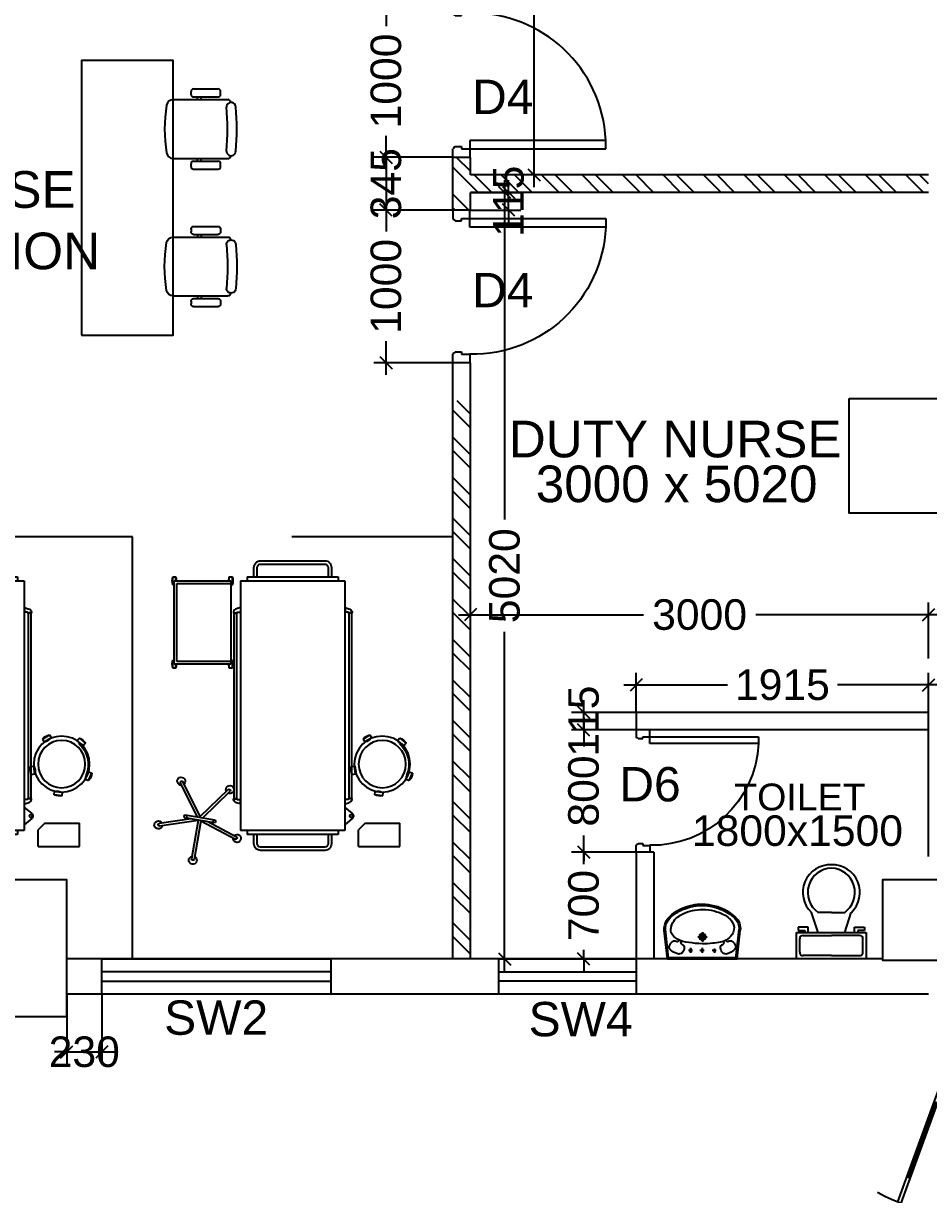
# Model space of a CAD drawing. Extents: x 7897917 to 8423973, y -6487334 to -6173396.
# Drawn here: x 8022515 to 8028444, y -6431422 to -6423752 of the extents above; entities that cross this region are included whole.
import ezdxf
from ezdxf.enums import TextEntityAlignment as Align

# ---------------------------------------------------------------- set-up
doc = ezdxf.new("R2010")
doc.units = 0
doc.header["$LTSCALE"] = 600
doc.header["$MEASUREMENT"] = 0
doc.header["$PDMODE"] = 35
doc.layers.get('0').update_dxf_attribs({"linetype": 'CONTINUOUS'})
doc.layers.get('Defpoints').update_dxf_attribs({"linetype": 'CONTINUOUS'})
for name, color, linetype in [('Beds', 33, 'CONTINUOUS'), ('Counter', 7, 'CONTINUOUS'), ('DOOR', 32, 'CONTINUOUS'), ('FURN', 32, 'CONTINUOUS'), ('furniture', 33, 'CONTINUOUS'), ('joinery', 7, 'CONTINUOUS'), ('LA-column', 3, 'CONTINUOUS'), ('LOADING', 140, 'CONTINUOUS'), ('PARTI', 21, 'CONTINUOUS'), ('Parti Hat', 35, 'CONTINUOUS'), ('Room Dim', 1, 'CONTINUOUS'), ('TEXT', 6, 'CONTINUOUS'), ('Toi-Euip', 8, 'CONTINUOUS'), ('toi-fix', 46, 'CONTINUOUS'), ('Walls', 7, 'CONTINUOUS'), ('WIN', 151, 'CONTINUOUS'), ('Window', 4, 'CONTINUOUS'), ('Working Dim', 5, 'CONTINUOUS')]:
    doc.layers.add(name, color=color, linetype=linetype)
doc.styles.add('ari', font='arial.ttf')
doc.styles.add('ARIAL', font='arial.ttf')
doc.linetypes.add('ZIGZAG', pattern='A,0.0001,-0.2,[131,ltypeshp.shx,S=0.2,R=0,X=-0.2,Y=0],-0.4,[131,ltypeshp.shx,S=0.2,R=180,X=0.2,Y=0],-0.2', length=0.8001)
doc.dimstyles.new('int. dim', dxfattribs={"dimtxt": 450, "dimasz": 80, "dimexe": 80, "dimexo": 0, "dimgap": 70, "dimtad": 0, "dimdec": 0, "dimzin": 12, "dimdsep": 46, "dimtxsty": 'ari', "dimblk": 'OBLIQUE', "dimcen": 2, "dimdle": 80, "dimclrd": 256, "dimclre": 256, "dimclrt": 6, "dimadec": 0, "dimazin": 0, "dimtfac": 1, "dimtdec": 0, "dimtix": 1, "dimtmove": 2, "dimatfit": 3, "dimfxl": 1, "dimtolj": 1, "dimtzin": 0, "dimlwd": -1, "dimlwe": -1, "dimarcsym": 0})

# ---------------------------------------------------------------- blocks, each defined once
blk = doc.blocks.new('1000')
at = {"layer": 'DOOR'}
for p, q in [((0, -100), (0, 0)), ((0, 0), (49.7, 0)), ((49.7, 0), (49.7, -2.2)), ((63.2, -49.5), (49.7, -49.5)), ((49.7, -49.5), (49.7, -100)), ((63.2, -13.5), (61, -13.5)), ((63.2, -13.5), (63.2, -49.5)), ((836.8, -13.5), (836.8, -49.5)), ((836.8, -13.5), (839, -13.5)), ((836.8, -49.5), (850.3, -49.5)), ((850.3, 0), (850.3, -2.2)), ((900, 0), (850.3, 0)), ((850.3, -49.5), (850.3, -100)), ((900, -100), (900, 0)), ((49.7, -100), (0, -100)), ((49.7, -100), (49.7, -900.6)), ((100.2, -100), (49.7, -100)), ((100.2, -900.6), (100.2, -100)), ((850.3, -100), (900, -100)), ((49.7, -900.6), (100.2, -900.6))]:
    blk.add_line(p, q, dxfattribs=at)
for centre, major_axis, start_param, end_param in [((49.7, -13.5), (-7.95, 7.95), 3.926991, 5.497787), ((850.3, -13.5), (7.95, 7.95), 0.785398, 2.356194)]:
    blk.add_ellipse(centre, major_axis=major_axis, ratio=1, start_param=start_param, end_param=end_param, dxfattribs=at)
at = {"layer": 'DOOR', "color": 145}
blk.add_ellipse((64.3, -115.3), major_axis=(-519.7, 589.8), ratio=1, start_param=2.464943, end_param=4.009476, dxfattribs=at)
blk = doc.blocks.new('A$C70ED7303')
at = {"layer": 'toi-fix', "color": 8}
for p, q in [((0, 0), (229, 0)), ((229, 0), (229, -174.4)), ((-229, 0), (0, 0)), ((-229, -174.4), (-229, 0)), ((-207.2, -43.6), (-207.2, -130.8)), ((0, -21.8), (-185.4, -21.8)), ((0, -21.8), (185.4, -21.8)), ((207.2, -43.6), (207.2, -130.8)), ((-185.4, -152.6), (0, -152.6)), ((185.4, -152.6), (0, -152.6)), ((229, -174.4), (-229, -174.4)), ((-218.1, -207.2), (-218.1, -185.4)), ((-218.1, -185.4), (-174.4, -185.4)), ((-152.6, -207.2), (-218.1, -207.2)), ((-174.4, -185.4), (-174.4, -174.4)), ((-152.6, -174.4), (-152.6, -207.2)), ((-87.2, -174.4), (-130.8, -305.3)), ((87.2, -174.4), (130.8, -305.3)), ((152.6, -174.4), (152.6, -207.2)), ((152.6, -207.2), (218.1, -207.2)), ((174.4, -185.4), (174.4, -174.4)), ((218.1, -185.4), (174.4, -185.4)), ((218.1, -207.2), (218.1, -185.4)), ((0, -305.3), (-87.2, -305.3)), ((0, -305.3), (87.2, -305.3))]:
    blk.add_line(p, q, dxfattribs=at)
for centre, major_axis, start_param, end_param in [((-188.1, -40.9), (13.6, -13.6), 2.214297, 4.068888), ((188.1, -40.9), (13.6, -13.6), 0.643501, 2.498091), ((-188.1, -133.6), (-13.6, -13.6), 5.35589, 7.21048), ((188.1, -133.6), (-13.6, -13.6), 0.643501, 2.498091), ((-6.6, -436.2), (-127.6, -127.6), 4.686239, 7.105146), ((4.7, -435.5), (-112.7, -112.7), 4.541602, 7.039318), ((6.6, -436.2), (55.8, -171.6), -0.351019, 2.067888), ((-4.7, -435.5), (-112.7, -112.7), 0.814663, 3.31238)]:
    blk.add_ellipse(centre, major_axis=major_axis, ratio=1, start_param=start_param, end_param=end_param, dxfattribs=at)
blk = doc.blocks.new('_Oblique')
at = {"color": 0, "linetype": 'ByBlock', "lineweight": -2}
blk.add_line((-0.5, -0.5), (0.5, 0.5), dxfattribs=at)
blk = doc.blocks.new('*D2229')
at = {"layer": 'Defpoints', "color": 0, "transparency": 16777216}
for p in [(8025443.9, -6427624.5), (8025443.9, -6427872, 23.1), (8028444.3, -6427910, 17.2)]:
    blk.add_point(p, dxfattribs=at)
at = {"layer": 'Working Dim', "transparency": 16777216}
for p, q in [((8025443.9, -6427872), (8025443.9, -6427544.5)), ((8028444.3, -6427910), (8028444.3, -6427544.5)), ((8025363.9, -6427624.5), (8026575.9, -6427624.5)), ((8028524.3, -6427624.5), (8027312.3, -6427624.5))]:
    blk.add_line(p, q, dxfattribs=at)
at = {"layer": 'Working Dim', "transparency": 16777216, "xscale": 80, "yscale": 80, "zscale": 80, "rotation": 180}
blk.add_blockref('_Oblique', (8025443.9, -6427624.5), dxfattribs=at)
at = {"layer": 'Working Dim', "transparency": 16777216, "xscale": 80, "yscale": 80, "zscale": 80}
blk.add_blockref('_Oblique', (8028444.3, -6427624.5), dxfattribs=at)
at = {"layer": 'Working Dim', "color": 6, "transparency": 16777216, "insert": (8026944.1, -6427624.5), "char_height": 200, "attachment_point": 5, "style": 'ari'}
blk.add_mtext('\\A1;3000', dxfattribs=at)
blk = doc.blocks.new('*D2231')
at = {"layer": 'Defpoints', "color": 0, "transparency": 16777216}
for p in [(8026528.9, -6428084.1), (8026528.9, -6428263.8), (8028444.3, -6429208.7, 21.5)]:
    blk.add_point(p, dxfattribs=at)
at = {"layer": 'Working Dim', "transparency": 16777216}
for p, q in [((8026528.9, -6428263.8), (8026528.9, -6428004.1)), ((8028444.3, -6429208.7), (8028444.3, -6428004.1)), ((8026448.9, -6428084.1), (8027126.6, -6428084.1)), ((8028524.3, -6428084.1), (8027846.6, -6428084.1))]:
    blk.add_line(p, q, dxfattribs=at)
at = {"layer": 'Working Dim', "transparency": 16777216, "xscale": 80, "yscale": 80, "zscale": 80, "rotation": 180}
blk.add_blockref('_Oblique', (8026528.9, -6428084.1), dxfattribs=at)
at = {"layer": 'Working Dim', "transparency": 16777216, "xscale": 80, "yscale": 80, "zscale": 80}
blk.add_blockref('_Oblique', (8028444.3, -6428084.1), dxfattribs=at)
at = {"layer": 'Working Dim', "color": 6, "transparency": 16777216, "insert": (8027486.6, -6428084.1), "char_height": 200, "attachment_point": 5, "style": 'ari'}
blk.add_mtext('\\A1;1915', dxfattribs=at)
blk = doc.blocks.new('*D2232')
at = {"layer": 'Defpoints', "color": 0, "transparency": 16777216}
for p in [(8025666.8, -6424858.7), (8025972.8, -6424858.7, 23.1), (8025994.4, -6429878.8)]:
    blk.add_point(p, dxfattribs=at)
at = {"layer": 'Working Dim', "transparency": 16777216}
for p, q in [((8025666.8, -6424778.7), (8025666.8, -6427000.5)), ((8025972.8, -6424858.7), (8025586.8, -6424858.7)), ((8025666.8, -6429958.8), (8025666.8, -6427737.1)), ((8025994.4, -6429878.8), (8025586.8, -6429878.8))]:
    blk.add_line(p, q, dxfattribs=at)
at = {"layer": 'Working Dim', "transparency": 16777216, "xscale": 80, "yscale": 80, "zscale": 80}
for p, rotation in [((8025666.8, -6424858.7), 90), ((8025666.8, -6429878.8), 270)]:
    blk.add_blockref('_Oblique', p, dxfattribs=dict(at, rotation=rotation))
at = {"layer": 'Working Dim', "color": 6, "transparency": 16777216, "insert": (8025666.8, -6427368.8), "char_height": 200, "attachment_point": 5, "rotation": 90, "style": 'ari'}
blk.add_mtext('\\A1;5020', dxfattribs=at)
blk = doc.blocks.new('*D2233')
at = {"layer": 'Defpoints', "color": 0, "transparency": 16777216}
for p in [(8025859.9, -6419643.8), (8026038.4, -6419643.8, 17.2), (8026038.4, -6424743.7, 23.1)]:
    blk.add_point(p, dxfattribs=at)
at = {"layer": 'Working Dim', "transparency": 16777216}
for p, q in [((8025859.9, -6419563.8), (8025859.9, -6421825.5)), ((8026038.4, -6419643.8), (8025779.9, -6419643.8)), ((8025859.9, -6424823.7), (8025859.9, -6422562.1)), ((8026038.4, -6424743.7), (8025779.9, -6424743.7))]:
    blk.add_line(p, q, dxfattribs=at)
at = {"layer": 'Working Dim', "transparency": 16777216, "xscale": 80, "yscale": 80, "zscale": 80}
for p, rotation in [((8025859.9, -6419643.8), 90), ((8025859.9, -6424743.7), 270)]:
    blk.add_blockref('_Oblique', p, dxfattribs=dict(at, rotation=rotation))
at = {"layer": 'Working Dim', "color": 6, "transparency": 16777216, "insert": (8025859.9, -6422193.8), "char_height": 200, "attachment_point": 5, "rotation": 90, "style": 'ari'}
blk.add_mtext('\\A1;5100', dxfattribs=at)
blk = doc.blocks.new('Z$W@#5624')
at = {"layer": 'DOOR'}
for p, q in [((19.2, 469.7), (840.4, 768.6)), ((27.7, 446.2), (848.9, 745.1)), ((187.7, 517.8), (680.4, 697.1)), ((676.2, 708.8), (684.7, 685.4)), ((0, 399.5), (0, 499.4)), ((0, 499.4), (25, 499.4)), ((19.2, 469.7), (27.7, 446.2)), ((25, 399.5), (25, 499.4)), ((183.4, 529.5), (192, 506)), ((1797.8, 499.4), (1772.8, 499.4)), ((1772.8, 399.5), (1772.8, 499.4)), ((1797.8, 399.5), (1797.8, 499.4)), ((0, 399.5), (25, 399.5)), ((1770, 452.6), (948.8, 153.7)), ((1778.6, 429.2), (957.4, 130.3)), ((1614.3, 369.4), (1605.8, 392.9)), ((1778.6, 429.2), (1770, 452.6)), ((1797.8, 399.5), (1772.8, 399.5)), ((1610.1, 381.1), (1117.3, 201.8)), ((1113.1, 213.5), (1121.6, 190.1))]:
    blk.add_line(p, q, dxfattribs=at)
at = {"layer": 'DOOR', "color": 145}
for centre, start_param, end_param in [((0, 449.4), 2.617994, 3.665191), ((1797.8, 449.4), -0.523599, 0.523599)]:
    blk.add_ellipse(centre, major_axis=(-898.9, 0), ratio=1, start_param=start_param, end_param=end_param, dxfattribs=at)
blk = doc.blocks.new('*D2268')
at = {"layer": 'Defpoints', "color": 0, "transparency": 16777216}
for p in [(8025328.9, -6423628.7), (8024890.4, -6424628.7), (8025328.9, -6424628.7)]:
    blk.add_point(p, dxfattribs=at)
at = {"layer": 'Working Dim', "transparency": 16777216}
for p, q in [((8024890.4, -6423548.7), (8024890.4, -6423769.8)), ((8025328.9, -6423628.7), (8024810.4, -6423628.7)), ((8024890.4, -6424708.7), (8024890.4, -6424487.6)), ((8025328.9, -6424628.7), (8024810.4, -6424628.7))]:
    blk.add_line(p, q, dxfattribs=at)
at = {"layer": 'Working Dim', "transparency": 16777216, "xscale": 80, "yscale": 80, "zscale": 80}
for p, rotation in [((8024890.4, -6423628.7), 90), ((8024890.4, -6424628.7), 270)]:
    blk.add_blockref('_Oblique', p, dxfattribs=dict(at, rotation=rotation))
at = {"layer": 'Working Dim', "color": 6, "transparency": 16777216, "insert": (8024890.4, -6424128.7), "char_height": 200, "attachment_point": 5, "rotation": 90, "style": 'ari'}
blk.add_mtext('\\A1;1000', dxfattribs=at)
blk = doc.blocks.new('*D2269')
at = {"layer": 'Defpoints', "color": 0, "transparency": 16777216}
for p in [(8025328.9, -6424628.7), (8024890.4, -6424973.7), (8025328.9, -6424973.7)]:
    blk.add_point(p, dxfattribs=at)
at = {"layer": 'Working Dim', "transparency": 16777216}
for p, q in [((8024890.4, -6424628.7), (8024890.4, -6424548.7)), ((8025328.9, -6424628.7), (8024810.4, -6424628.7)), ((8024890.4, -6424628.7), (8024890.4, -6424973.7)), ((8025328.9, -6424973.7), (8024810.4, -6424973.7)), ((8024890.4, -6424973.7), (8024890.4, -6425053.7))]:
    blk.add_line(p, q, dxfattribs=at)
at = {"layer": 'Working Dim', "transparency": 16777216, "xscale": 80, "yscale": 80, "zscale": 80}
for p, rotation in [((8024890.4, -6424628.7), 270), ((8024890.4, -6424973.7), 90)]:
    blk.add_blockref('_Oblique', p, dxfattribs=dict(at, rotation=rotation))
at = {"layer": 'Working Dim', "color": 6, "transparency": 16777216, "insert": (8024890.4, -6424801.2), "char_height": 200, "attachment_point": 5, "rotation": 90, "style": 'ari'}
blk.add_mtext('\\A1;345', dxfattribs=at)
blk = doc.blocks.new('*D2270')
at = {"layer": 'Defpoints', "color": 0, "transparency": 16777216}
for p in [(8025328.9, -6424973.7), (8024890.4, -6425973.7), (8025328.9, -6425973.7)]:
    blk.add_point(p, dxfattribs=at)
at = {"layer": 'Working Dim', "transparency": 16777216}
for p, q in [((8024890.4, -6424893.7), (8024890.4, -6425114.8)), ((8025328.9, -6424973.7), (8024810.4, -6424973.7)), ((8024890.4, -6426053.7), (8024890.4, -6425832.6)), ((8025328.9, -6425973.7), (8024810.4, -6425973.7))]:
    blk.add_line(p, q, dxfattribs=at)
at = {"layer": 'Working Dim', "transparency": 16777216, "xscale": 80, "yscale": 80, "zscale": 80}
for p, rotation in [((8024890.4, -6424973.7), 90), ((8024890.4, -6425973.7), 270)]:
    blk.add_blockref('_Oblique', p, dxfattribs=dict(at, rotation=rotation))
at = {"layer": 'Working Dim', "color": 6, "transparency": 16777216, "insert": (8024890.4, -6425473.7), "char_height": 200, "attachment_point": 5, "rotation": 90, "style": 'ari'}
blk.add_mtext('\\A1;1000', dxfattribs=at)
blk = doc.blocks.new('HF12177-P')
for p, q in [((-0.0196, -0.007), (-0.1885, 0.2255)), ((0, 0), (-0.1724, 0.2372)), ((0, 0), (0.1724, 0.2372)), ((0.0196, -0.007), (0.1885, 0.2255)), ((-0.0631, -0.027), (-0.2951, -0.1024)), ((-0.01, -0.0308), (-0.2889, -0.1214)), ((-0.12, -0.015), (-0.12, -0.019)), ((-0.112, -0.007), (0.112, -0.007)), ((-0.112, -0.027), (0.112, -0.027)), ((-0.1, -0.007), (-0.1, -0.027)), ((-0.01, -0.0308), (-0.01, -0.324)), ((0.01, -0.0308), (0.01, -0.324)), ((0.01, -0.0308), (0.2889, -0.1214)), ((0.0631, -0.027), (0.2951, -0.1024)), ((0.1, -0.007), (0.1, -0.027)), ((0.12, -0.015), (0.12, -0.019))]:
    blk.add_line(p, q)
for centre, radius, start, end in [((-0.1852, 0.2378), 0.03, 325.47122, 286.52878), ((0.1852, 0.2378), 0.03, 253.47122, 214.52878), ((-0.1821, 0.2302), 0.008, 126.37327, 216), ((0, -0.017), 0.315, 125.62673, 126.37327), ((-0.1788, 0.2325), 0.008, 36, 125.62673), ((0.1788, 0.2325), 0.008, 54.37327, 144), ((0, -0.017), 0.315, 53.62673, 54.37327), ((0.1821, 0.2302), 0.008, 324, 53.62673), ((-0.2996, -0.1144), 0.03, 37.47122, 358.52878), ((-0.112, -0.015), 0.008, 90, 180), ((-0.112, -0.019), 0.008, 180, 270), ((0.112, -0.015), 0.008, 0, 90), ((0.112, -0.019), 0.008, 270, 0), ((0.2996, -0.1144), 0.03, 181.47122, 142.52878), ((-0.2926, -0.11), 0.008, 108, 197.62673), ((0, -0.017), 0.315, 197.62673, 198.37327), ((-0.2914, -0.1138), 0.008, 198.37327, 288), ((0.2914, -0.1138), 0.008, 252, 341.62673), ((0.2926, -0.11), 0.008, 342.37327, 72), ((0, -0.017), 0.315, 341.62673, 342.37327), ((0, -0.332), 0.03, 109.47122, 70.52878), ((-0.002, -0.324), 0.008, 180, 269.62673), ((0, -0.017), 0.315, 269.62673, 270.37327), ((0.002, -0.324), 0.008, 270.37327, 0)]:
    blk.add_arc(centre, radius, start, end)
blk = doc.blocks.new('HF10037A-P')
for p, q in [((-0.0301, 0.4129), (-0.0301, 0.3879)), ((0.0299, 0.4129), (-0.0301, 0.4129)), ((0.0299, 0.3879), (-0.0301, 0.3879)), ((0.0299, 0.4129), (0.0299, 0.3879)), ((-0.2161, 0.2789), (-0.2303, 0.2206)), ((-0.2161, 0.2789), (-0.1918, 0.273)), ((-0.1918, 0.273), (-0.206, 0.2147)), ((0.1911, 0.2695), (0.2149, 0.2771)), ((0.1911, 0.2695), (0.2094, 0.2124)), ((0.2149, 0.2771), (0.2332, 0.22)), ((-0.2303, 0.2206), (-0.206, 0.2147)), ((0.1909, 0.2372), (0.2004, 0.2402)), ((0.2094, 0.2124), (0.2332, 0.22)), ((-0.1637, 0.0065), (-0.1487, 0.0264)), ((-0.1637, 0.0065), (-0.1157, -0.0296)), ((-0.1487, 0.0264), (-0.1007, -0.0096)), ((0.0965, -0.0108), (0.1459, 0.0231)), ((0.1106, -0.0314), (0.1601, 0.0025)), ((0.1107, 0.0109), (0.1162, 0.0026)), ((0.1601, 0.0025), (0.1459, 0.0231)), ((-0.1157, -0.0296), (-0.1007, -0.0096)), ((0.1106, -0.0314), (0.0965, -0.0108))]:
    blk.add_line(p, q)
for radius in [0.21, 0.1775]:
    blk.add_circle((0, 0.1775), radius)
for centre, radius, start, end in [((-0.0001, 0.3254), 0.0925, 71.07536, 108.92464), ((-0.0001, 0.4754), 0.0925, 251.07536, 288.92464), ((-0.1382, 0.229), 0.0925, 147.34193, 185.19122), ((-0.2839, 0.2646), 0.0925, 327.34193, 5.19122), ((0.2836, 0.2676), 0.0925, 178.84116, 216.69044), ((0.1407, 0.2219), 0.0925, 358.84116, 36.69044), ((0, 0.1775), 0.2, 303.60368, 17.3657), ((-0.0871, 0.0584), 0.0925, 214.18748, 252.03677), ((-0.1772, -0.0615), 0.0925, 34.18748, 72.03677), ((0.1707, -0.066), 0.0925, 105.51211, 143.3614), ((0.0859, 0.0577), 0.0925, 285.51211, 323.3614)]:
    blk.add_arc(centre, radius, start, end)
blk = doc.blocks.new('ME17678-P')
at = {"layer": 'furniture', "color": 21}
for p, q in [((-0.05, 0.175), (0.26, 0.175)), ((-0.05, 0.175), (-0.05, 0.05)), ((0.26, 0.175), (0.26, 0)), ((0, 0), (-0.05, 0.05)), ((0, 0), (0.26, 0))]:
    blk.add_line(p, q, dxfattribs=at)
blk = doc.blocks.new('A$C6969112B')
at = {"layer": 'furniture', "color": 8}
for p, q in [((477.6, 1766.3), (1159.9, 1766.3)), ((477.6, 130.9), (477.6, 1766.3)), ((521.2, 1792.5), (1116.3, 1792.5)), ((521.2, 1766.3), (521.2, 1792.5)), ((1116.3, 1766.3), (1116.3, 1792.5)), ((1159.9, 130.9), (1159.9, 1766.3)), ((428.3, 1689), (477.6, 1728.6)), ((428.3, 1654.1), (477.6, 1614.5)), ((432.3, 1559.1), (432.3, 1556.9)), ((433.9, 342.6), (433.9, 1556.9)), ((451.4, 342.6), (451.4, 1556.9)), ((453, 1559.1), (453, 1556.9)), ((476, 1595), (476, 1560.9)), ((1161.6, 1595), (1161.6, 1560.9)), ((1184.5, 1559.1), (1184.5, 1556.9)), ((1186.1, 342.6), (1186.1, 1556.9)), ((1203.6, 342.6), (1203.6, 1556.9)), ((1205.2, 1559.1), (1205.2, 1556.9)), ((1234.1, 702.5), (1212.3, 702.5)), ((1212.3, 702.5), (1212.3, 650.2)), ((1234.1, 702.5), (1234.1, 676.4)), ((1605, 702.5), (1583.2, 702.5)), ((1583.2, 702.5), (1583.2, 676.4)), ((1605, 702.5), (1605, 650.2)), ((1223.2, 650.2), (1212.3, 650.2)), ((1223.2, 130.9), (1223.2, 676.4)), ((1223.2, 676.4), (1594.1, 676.4)), ((1223.2, 658.9), (1576.7, 658.9)), ((1576.7, 658.9), (1576.7, 148.4)), ((1594.1, 676.4), (1594.1, 130.9)), ((1605, 650.2), (1594.1, 650.2)), ((432.3, 340.4), (432.3, 342.6)), ((453, 340.4), (453, 342.6)), ((476, 304.5), (476, 338.6)), ((1161.6, 304.5), (1161.6, 338.6)), ((1184.5, 340.4), (1184.5, 342.6)), ((1205.2, 340.4), (1205.2, 342.6)), ((1223.2, 157.1), (1212.3, 157.1)), ((1212.3, 157.1), (1212.3, 104.7)), ((1605, 157.1), (1594.1, 157.1)), ((1605, 157.1), (1605, 104.7)), ((1159.9, 130.9), (477.6, 130.9)), ((521.2, 104.7), (521.2, 130.9)), ((1116.3, 104.7), (521.2, 104.7)), ((1116.3, 104.7), (1116.3, 130.9)), ((1234.1, 104.7), (1212.3, 104.7)), ((1576.7, 148.4), (1223.2, 148.4)), ((1594.1, 130.9), (1223.2, 130.9)), ((1234.1, 130.9), (1234.1, 104.7)), ((1583.2, 130.9), (1583.2, 104.7)), ((1605, 104.7), (1583.2, 104.7))]:
    blk.add_line(p, q, dxfattribs=at)
for points in [[(564.9, 1792.5), (564.9, 1853.6, -0.414214), (608.5, 1897.3), (1029, 1897.3, -0.414214), (1072.7, 1853.6), (1072.7, 1792.5)], [(586.7, 1792.5), (586.7, 1853.6, -0.414214), (608.5, 1875.4), (1029, 1875.4, -0.414214), (1050.8, 1853.6), (1050.8, 1792.5)], [(476, 1592.7), (451.4, 1585, 0.318781), (430, 1563.1), (430, 1559.1), (455.4, 1559.1), (455.4, 1563.1), (476, 1563.1)], [(1161.6, 1592.7), (1186.1, 1585, -0.318781), (1207.6, 1563.1), (1207.6, 1559.1), (1182.1, 1559.1), (1182.1, 1563.1), (1161.6, 1563.1)], [(476, 306.8), (451.4, 314.4, -0.318781), (430, 336.4), (430, 340.4), (455.4, 340.4), (455.4, 336.4), (476, 336.4)], [(1161.6, 306.8), (1186.1, 314.4, 0.318781), (1207.6, 336.4), (1207.6, 340.4), (1182.1, 340.4), (1182.1, 336.4), (1161.6, 336.4)], [(1072.7, 104.7), (1072.7, 43.6, -0.414214), (1029, 0), (608.5, 0, -0.414214), (564.9, 43.6), (564.9, 104.7)], [(1050.8, 104.7), (1050.8, 43.6, -0.414214), (1029, 21.8), (608.5, 21.8, -0.414214), (586.7, 43.6), (586.7, 104.7)]]:
    blk.add_lwpolyline(points, format="xyb", dxfattribs=at)
for points in [[(432.3, 1556.9), (453, 1556.9)], [(476, 1595), (477.6, 1595)], [(476, 1560.9), (477.6, 1560.9)], [(1161.6, 1595), (1159.9, 1595)], [(1161.6, 1560.9), (1159.9, 1560.9)], [(1205.2, 1556.9), (1184.5, 1556.9)], [(432.3, 342.6), (453, 342.6)], [(476, 338.6), (477.6, 338.6)], [(1161.6, 338.6), (1159.9, 338.6)], [(1205.2, 342.6), (1184.5, 342.6)], [(476, 304.5), (477.6, 304.5)], [(1161.6, 304.5), (1159.9, 304.5)]]:
    blk.add_lwpolyline(points, dxfattribs=at)
blk.add_circle((435.1, 1671.6), 9.27, dxfattribs=at)
for centre, radius, start, end in [((440.7, 1671.6), 21.4, 125.42703, 234.57297), ((1288.7, 676.4), 80.7, 161.07536, 198.92464), ((1157.8, 676.4), 80.7, 0, 18.92464), ((1659.6, 676.4), 80.7, 161.07536, 180), ((1528.7, 676.4), 80.7, 341.07536, 18.92464), ((1288.7, 130.9), 80.7, 161.07536, 198.92464), ((1528.7, 130.9), 80.7, 341.07536, 18.92464), ((1157.8, 130.9), 80.7, 341.07536, 0), ((1659.6, 130.9), 80.7, 180, 198.92464)]:
    blk.add_arc(centre, radius, start, end, dxfattribs=at)
at = {"layer": 'LOADING', "color": 8, "yscale": 872.7299101983663, "zscale": 872.7299101979671}
for name, p, xscale, rotation in [('HF12177-P', (1424.7, 1676), -872.7299101979006, 170.2976301882088), ('HF10037A-P', (215.1, 1178), -872.7299102004868, 353.6512974186875)]:
    blk.add_blockref(name, p, dxfattribs=dict(at, xscale=xscale, rotation=rotation))
at = {"layer": 'LOADING', "color": 8, "xscale": -872.7299101983663, "yscale": 872.7299101983663, "zscale": 872.7299101979671}
blk.add_blockref('ME17678-P', (343.2, 1718.8), dxfattribs=at)
blk = doc.blocks.new('A$C3F1C328A')
at = {"layer": 'furniture'}
for p, q in [((44.1, 238.5), (44.1, 256.7)), ((221, 273.8), (61.2, 273.8)), ((238.2, 238.5), (238.2, 256.7)), ((354.9, 204.2), (-2.2, 204.2)), ((221, 221.3), (61.2, 221.3)), ((172.4, 204.2), (172.4, 221.3)), ((195.7, 204.2), (195.7, 221.3)), ((354.9, -181.9), (-2.2, -181.9)), ((44.1, -234.3), (44.1, -216.1)), ((221, -198.9), (61.2, -198.9)), ((172.4, -198.9), (172.4, -181.9)), ((195.7, -198.9), (195.7, -181.9)), ((238.2, -234.3), (238.2, -216.1)), ((221, -251.5), (61.2, -251.5))]:
    blk.add_line(p, q, dxfattribs=at)
at = {"layer": 'furniture', "extrusion": (0, 0, -1)}
for centre, major_axis, start_param, end_param in [((61.2, 256.7), (-12.1, -12.1), 0.785398, 2.356194), ((61.2, 238.5), (12.1, -12.1), 0.785398, 2.356194), ((221, 256.7), (12.1, -12.1), 3.926991, 5.497787), ((221, 238.5), (-12.1, -12.1), 3.926991, 5.497787), ((1541.4, 11.3), (1599.3, -104.6), 2.986471, 3.166131), ((-24.1, 154.9), (21.7, -21.7), 2.356194, 5.497787), ((-2.2, 182.4), (-15.5, -15.5), 0.934239, 2.356194), ((1554.9, 11.3), (11.3, -1554.9), 1.485446, 1.670638), ((354.9, 160.5), (-12.6, -41.9), 2.848497, 4.251168), ((-524.7, 11.2), (8.6, -935.9), 4.553487, 4.889738), ((-24.1, -132.5), (21.7, -21.7), 5.497787, 8.63938), ((354.9, -138.1), (0.5, -43.8), -1.391051, 0.011619), ((-2.2, -160), (15.5, -15.5), 0.785398, 2.207354), ((61.2, -216.1), (-12.1, -12.1), 0.785398, 2.356194), ((221, -216.1), (12.1, -12.1), 3.926991, 5.497787), ((61.2, -234.3), (12.1, -12.1), 0.785398, 2.356194), ((221, -234.3), (-12.1, -12.1), 3.926991, 5.497787)]:
    blk.add_ellipse(centre, major_axis=major_axis, ratio=1, start_param=start_param, end_param=end_param, dxfattribs=at)
blk = doc.blocks.new('*D2277')
at = {"layer": 'Defpoints', "color": 0, "transparency": 16777216}
for p in [(8022798.8, -6430108.8), (8023028.4, -6430108.8), (8023028.4, -6430487.8)]:
    blk.add_point(p, dxfattribs=at)
at = {"layer": 'Working Dim', "transparency": 16777216}
for p, q in [((8022798.8, -6430108.8), (8022798.8, -6430567.8)), ((8023028.4, -6430108.8), (8023028.4, -6430567.8)), ((8022798.8, -6430487.8), (8022718.8, -6430487.8)), ((8022798.8, -6430487.8), (8023028.4, -6430487.8)), ((8023028.4, -6430487.8), (8023108.4, -6430487.8))]:
    blk.add_line(p, q, dxfattribs=at)
at = {"layer": 'Working Dim', "transparency": 16777216, "xscale": 80, "yscale": 80, "zscale": 80}
blk.add_blockref('_Oblique', (8022798.8, -6430487.8), dxfattribs=at)
at = {"layer": 'Working Dim', "transparency": 16777216, "xscale": 80, "yscale": 80, "zscale": 80, "rotation": 180}
blk.add_blockref('_Oblique', (8023028.4, -6430487.8), dxfattribs=at)
at = {"layer": 'Working Dim', "color": 6, "transparency": 16777216, "insert": (8022913.6, -6430487.8), "char_height": 200, "attachment_point": 5, "style": 'ari'}
blk.add_mtext('\\A1;230', dxfattribs=at)
blk = doc.blocks.new('A$C1E9F72C1')
at = {"layer": 'Toi-Euip', "color": 8}
for p, q in [((-228.2, 0), (-249, -186.3)), ((-228.2, 0), (228.2, 0)), ((228.2, 0), (249, -186.3)), ((-220.9, -6.6), (-241.8, -193.1)), ((-212.9, -9.7), (208.6, -9.7)), ((-63.8, -54.9), (-90.3, -54.9)), ((-76, -72.5), (-76, -39.7)), ((11.6, -54.9), (-14.9, -54.9)), ((-0.6, -72.5), (-0.6, -39.7)), ((91.5, -54.9), (65.1, -54.9)), ((79.3, -67.3), (79.3, -39.7)), ((220.8, -6.2), (241.8, -193.1)), ((-29.6, -144.6), (31.2, -144.6)), ((0.9, -174.9), (0.9, -113))]:
    blk.add_line(p, q, dxfattribs=at)
for centre, radius in [((-76, -54.9), 6.49), ((-0.6, -54.9), 6.49), ((79.3, -54.9), 6.49), ((0.9, -144.6), 21.7), ((0.9, -144.6), 15.6), ((0.9, -144.6), 11)]:
    blk.add_circle(centre, radius, dxfattribs=at)
for centre, radius, start, end in [((-208.1, 14.7), 24.9, 216.2215, 258.85487), ((207.9, 16.2), 26, 271.42036, 321.25129), ((-196.3, -76.7), 20.9, 116.80905, 207.50919), ((-125, -156.3), 127.2, 109.58641, 129.40175), ((-151.5, -66.7), 34.3, 68.64386, 118.08079), ((-167.5, -75.4), 49.6, 12.80704, 54.9415), ((-150, -73.3), 32.2, 330.07912, 16.03456), ((152.1, -73.3), 32.2, 163.96544, 209.92088), ((169.6, -75.4), 49.6, 125.0585, 167.19296), ((153.6, -66.7), 34.3, 61.91921, 111.35614), ((127.1, -156.3), 127.2, 50.59825, 70.41359), ((198.5, -76.7), 20.9, 332.49081, 63.19095), ((-160.4, -68.2), 57.4, 198.35041, 235.03309), ((-129.4, -204.5), 80.8, 113.61868, 156.30705), ((-181.8, -101.4), 18, 230.4642, 309.53581), ((-164.3, -121.5), 8.67, 53.89261, 133.95969), ((-76.5, -275.6), 168.3, 94.02807, 120.40977), ((-162.9, -122.5), 8.8, 329.67126, 65.48955), ((-131.5, -107.7), 8.62, 142.69611, 276.84736), ((-114.5, -115.3), 27, 106.38602, 151.72849), ((34.9, -905.9), 807.6, 92.47999, 98.77724), ((-3.2, -837.5), 738.4, 84.45177, 89.75687), ((46.1, -400.7), 299, 76.17326, 85.7679), ((102.1, -220), 110.7, 24.97787, 81.97978), ((116.6, -115.3), 27, 28.27151, 73.61398), ((134.9, -107.4), 7.45, 281.31974, 41.70163), ((164.3, -121.7), 7.8, 112.06932, 194.84772), ((166.5, -121.5), 8.67, 46.04031, 126.10739), ((183.9, -101.4), 18, 230.46419, 309.5358), ((162.5, -68.2), 57.4, 304.96691, 341.64959), ((-165.7, -196.5), 84, 173.00409, 196.76082), ((-141.4, -199.1), 106.9, 191.44792, 227.66), ((-163.3, -200.1), 78.8, 174.85979, 213.20886), ((-110.1, -193), 95.5, 167.34537, 194.41456), ((-82.7, -174.7), 127.1, 199.30539, 242.2025), ((136.7, -201.5), 71.5, 327.59194, 23.22206), ((146.7, -197.7), 95.2, 311.91048, 2.7762), ((149.6, -199.6), 100.3, 311.38312, 7.60576), ((-120.4, -183.5), 124.2, 208.78543, 238.15851), ((-15.6, -66.9), 289.4, 226.88006, 256.31993), ((-54.2, -135.8), 202, 229.31459, 253.01061), ((-13.2, -73.3), 249.6, 238.9436, 269.48126), ((4.7, -23.5), 300.1, 266.15461, 294.58929), ((11.5, -60.2), 296.4, 278.97703, 313.61545), ((18.1, -68), 277.7, 292.33265, 313.78267), ((77.5, -165.5), 140.9, 291.68677, 328.13967), ((0.4, -45.6), 305.3, 248.15029, 293.80492), ((-3.9, -83.4), 276.6, 253.14844, 282.86095)]:
    blk.add_arc(centre, radius, start, end, dxfattribs=at)
blk = doc.blocks.new('*D2330')
at = {"layer": 'Defpoints', "color": 0, "transparency": 16777216}
for p in [(8025443.9, -6424858.7), (8025693.4, -6424858.7), (8025443.9, -6424973.7)]:
    blk.add_point(p, dxfattribs=at)
at = {"layer": 'Working Dim', "transparency": 16777216}
for p, q in [((8025693.4, -6424858.7), (8025693.4, -6424778.7)), ((8025443.9, -6424858.7), (8025773.4, -6424858.7)), ((8025693.4, -6424973.7), (8025693.4, -6424858.7)), ((8025443.9, -6424973.7), (8025773.4, -6424973.7)), ((8025693.4, -6424973.7), (8025693.4, -6425053.7))]:
    blk.add_line(p, q, dxfattribs=at)
at = {"layer": 'Working Dim', "transparency": 16777216, "xscale": 80, "yscale": 80, "zscale": 80}
for p, rotation in [((8025693.4, -6424858.7), 270), ((8025693.4, -6424973.7), 90)]:
    blk.add_blockref('_Oblique', p, dxfattribs=dict(at, rotation=rotation))
at = {"layer": 'Working Dim', "color": 6, "transparency": 16777216, "insert": (8025693.4, -6424916.2), "char_height": 200, "attachment_point": 5, "rotation": 90, "style": 'ari'}
blk.add_mtext('\\A1;115', dxfattribs=at)
blk = doc.blocks.new('*D2334')
at = {"layer": 'Defpoints', "color": 0, "transparency": 16777216}
for p in [(8026184.8, -6429178.8), (8026529.4, -6429178.8), (8026528.9, -6429878.8)]:
    blk.add_point(p, dxfattribs=at)
at = {"layer": 'Working Dim', "transparency": 16777216}
for p, q in [((8026184.8, -6429178.8), (8026184.8, -6429098.8)), ((8026529.4, -6429178.8), (8026104.8, -6429178.8)), ((8026184.8, -6429178.8), (8026184.8, -6429239)), ((8026184.8, -6429878.8), (8026184.8, -6429818.6)), ((8026528.9, -6429878.8), (8026104.8, -6429878.8)), ((8026184.8, -6429878.8), (8026184.8, -6429958.8))]:
    blk.add_line(p, q, dxfattribs=at)
at = {"layer": 'Working Dim', "transparency": 16777216, "xscale": 80, "yscale": 80, "zscale": 80}
for p, rotation in [((8026184.8, -6429178.8), 270), ((8026184.8, -6429878.8), 90)]:
    blk.add_blockref('_Oblique', p, dxfattribs=dict(at, rotation=rotation))
at = {"layer": 'Working Dim', "color": 6, "transparency": 16777216, "insert": (8026184.8, -6429528.8), "char_height": 200, "attachment_point": 5, "rotation": 90, "style": 'ari'}
blk.add_mtext('\\A1;700', dxfattribs=at)
blk = doc.blocks.new('*D2335')
at = {"layer": 'Defpoints', "color": 0, "transparency": 16777216}
for p in [(8026184.8, -6428378.8), (8026528.9, -6428378.8), (8026529.4, -6429178.8)]:
    blk.add_point(p, dxfattribs=at)
at = {"layer": 'Working Dim', "transparency": 16777216}
for p, q in [((8026184.8, -6428298.8), (8026184.8, -6428488.1)), ((8026528.9, -6428378.8), (8026104.8, -6428378.8)), ((8026184.8, -6429258.8), (8026184.8, -6429069.6)), ((8026529.4, -6429178.8), (8026104.8, -6429178.8))]:
    blk.add_line(p, q, dxfattribs=at)
at = {"layer": 'Working Dim', "transparency": 16777216, "xscale": 80, "yscale": 80, "zscale": 80}
for p, rotation in [((8026184.8, -6428378.8), 90), ((8026184.8, -6429178.8), 270)]:
    blk.add_blockref('_Oblique', p, dxfattribs=dict(at, rotation=rotation))
at = {"layer": 'Working Dim', "color": 6, "transparency": 16777216, "insert": (8026184.8, -6428778.8), "char_height": 200, "attachment_point": 5, "rotation": 90, "style": 'ari'}
blk.add_mtext('\\A1;800', dxfattribs=at)
blk = doc.blocks.new('*D2336')
at = {"layer": 'Defpoints', "color": 0, "transparency": 16777216}
for p in [(8026184.8, -6428263.8), (8026528.9, -6428263.8), (8026528.9, -6428378.8)]:
    blk.add_point(p, dxfattribs=at)
at = {"layer": 'Working Dim', "transparency": 16777216}
for p, q in [((8026184.8, -6428263.8), (8026184.8, -6428183.8)), ((8026528.9, -6428263.8), (8026104.8, -6428263.8)), ((8026184.8, -6428378.8), (8026184.8, -6428263.8)), ((8026528.9, -6428378.8), (8026104.8, -6428378.8)), ((8026184.8, -6428378.8), (8026184.8, -6428458.8))]:
    blk.add_line(p, q, dxfattribs=at)
at = {"layer": 'Working Dim', "transparency": 16777216, "xscale": 80, "yscale": 80, "zscale": 80}
for p, rotation in [((8026184.8, -6428263.8), 270), ((8026184.8, -6428378.8), 90)]:
    blk.add_blockref('_Oblique', p, dxfattribs=dict(at, rotation=rotation))
at = {"layer": 'Working Dim', "color": 6, "transparency": 16777216, "insert": (8026184.8, -6428321.3), "char_height": 200, "attachment_point": 5, "rotation": 90, "style": 'ari'}
blk.add_mtext('\\A1;115', dxfattribs=at)

msp = doc.modelspace()

# ---------------------------------------------------------------- hatches: boundary and pattern name
at = {"layer": 'Parti Hat'}
h = msp.add_hatch(dxfattribs=at)
h.set_pattern_fill('ANSI32', color=256, scale=500, style=0)
h.set_pattern_definition([(315, (-0.007, -12832828.52), (-132.5825215, -132.5825215), []), (315, (88.38, -12832828.52), (-132.5825215, -132.5825215), [])])
h.paths.add_polyline_path([(8025328.86, -6426223.712), (8025328.859, -6429878.816), (8025443.859, -6429878.816), (8025443.86, -6426223.712)])
h.paths.add_polyline_path([(8025328.86, -6419643.711), (8025328.86, -6423378.712), (8025443.86, -6423378.712), (8025443.86, -6419643.711)])
h.paths.add_polyline_path([(8025443.86, -6424743.712), (8025443.86, -6424628.712), (8025328.86, -6424628.712), (8025328.86, -6424973.712), (8025443.86, -6424973.712), (8025443.86, -6424858.712), (8028443.86, -6424858.712), (8028443.86, -6424743.712)])

# ---------------------------------------------------------------- linework, layer by layer
at = {"layer": 'Beds', "linetype": 'ZIGZAG', "ltscale": 0.6}
for p, q in [((8023228.913, -6427113.887), (8021893.916, -6427113.887)), ((8023228.913, -6429878.815), (8023228.913, -6427113.864)), ((8025328.413, -6427113.886), (8024273.416, -6427113.886))]:
    msp.add_line(p, q, dxfattribs=at)
at = {"layer": 'Counter', "elevation": 15.727}
msp.add_lwpolyline([(8022896.178, -6425793.758), (8023496.178, -6425793.758), (8023496.178, -6423993.661), (8022896.178, -6423993.661)], close=True, dxfattribs=at)
at = {"layer": 'FURN'}
msp.add_lwpolyline([(8022896.178, -6425793.758), (8023496.178, -6425793.758), (8023496.178, -6423993.661), (8022896.178, -6423993.661)], close=True, dxfattribs=at)
at = {"layer": 'LA-column', "color": 2, "flags": 128}
for points, elevation in [([(8027924.051, -6426208.688), (8028674.051, -6426208.688), (8028674.051, -6426958.688), (8027924.051, -6426958.688)], -1.128), ([(8021896.551, -6430258.812), (8021896.551, -6429358.812), (8022796.551, -6429358.812), (8022796.551, -6430258.812)], 2.283), ([(8028674.055, -6429358.805), (8028674.055, -6429888.805), (8028144.055, -6429888.805), (8028144.055, -6429358.805)], 2.283)]:
    msp.add_lwpolyline(points, close=True, dxfattribs=dict(at, elevation=elevation))
at = {"layer": 'PARTI', "extrusion": (0.000145144, -2.25159e-17, 1)}
for p, q in [((8025328.86, -6424973.712), (8025328.86, -6424628.712)), ((8025443.86, -6424743.712), (8025443.86, -6424628.712)), ((8025443.86, -6424973.712), (8025443.86, -6424858.712)), ((8025328.859, -6429878.816), (8025328.86, -6425973.712)), ((8025443.859, -6429878.816), (8025443.86, -6425973.712))]:
    msp.add_line(p, q, dxfattribs=at)
at = {"layer": 'PARTI'}
for p, q in [((8025443.86, -6424628.712), (8025328.86, -6424628.712)), ((8028443.86, -6424743.712), (8025443.86, -6424743.712)), ((8028443.86, -6424858.712), (8025443.86, -6424858.712)), ((8025443.86, -6424973.712), (8025328.86, -6424973.712)), ((8025443.86, -6425973.712), (8025328.86, -6425973.712))]:
    msp.add_line(p, q, dxfattribs=at)
at = {"layer": 'Walls', "extrusion": (0.000145144, 2.25336e-17, 1)}
for p, q in [((8026528.86, -6428263.816), (8026528.86, -6428378.816)), ((8026528.86, -6429178.816), (8026528.86, -6429878.816)), ((8026643.86, -6429178.816), (8026643.86, -6429878.816))]:
    msp.add_line(p, q, dxfattribs=at)
at = {"layer": 'Walls'}
for p, q in [((8028443.86, -6428263.816), (8026528.86, -6428263.816)), ((8028443.86, -6428378.816), (8026528.86, -6428378.816)), ((8026643.86, -6429178.816), (8026528.86, -6429178.816))]:
    msp.add_line(p, q, dxfattribs=at)
at = {"layer": 'Walls', "linetype": 'Continuous'}
for p, q in [((8028144.055, -6429878.816), (8022796.815, -6429878.816)), ((8028444.313, -6430108.816), (8022796.815, -6430108.816))]:
    msp.add_line(p, q, dxfattribs=at)
at = {"layer": 'WIN', "linetype": 'Continuous'}
for points in [[(8023028.373, -6429878.809), (8024528.373, -6429878.809), (8024528.373, -6430108.809), (8023028.373, -6430108.809)], [(8023028.373, -6429961.592), (8024528.373, -6429961.592), (8024528.373, -6430026.025), (8023028.373, -6430026.025)]]:
    msp.add_lwpolyline(points, close=True, dxfattribs=at)
at = {"layer": 'Window'}
for points in [[(8026528.86, -6430108.816), (8025628.86, -6430108.816), (8025628.86, -6429878.816), (8026528.86, -6429878.816)], [(8026528.86, -6430024.421), (8025628.86, -6430024.421), (8025628.86, -6429963.212), (8026528.86, -6429963.212)]]:
    msp.add_lwpolyline(points, close=True, dxfattribs=at)

# ---------------------------------------------------------------- block references
at = {"layer": 'Beds', "rotation": 180}
for p in [(8022997.7, -6427270.694), (8025097.646, -6427270.694)]:
    msp.add_blockref('A$C6969112B', p, dxfattribs=at)
at = {"layer": 'DOOR', "linetype": 'Continuous'}
for name, p, xscale, yscale, zscale, rotation in [('1000', (8025328.86, -6424628.712), 1.111111115664273, 1.111111115664273, 1.111111115664273, 90.00001315878627), ('1000', (8025328.86, -6424973.712), -1.111111115664273, 1.111111113801599, 1.111111114894896, 89.99998684121378), ('1000', (8026528.86, -6428378.816), -0.8888888917863601, 0.8888888917863369, 0.8888888919178086, 89.99998691325088), ('Z$W@#5624', (8028109.31, -6432428.757, -11180.98), -1.001247152686119, 1.001247152686119, 1.001247152686119, 270)]:
    msp.add_blockref(name, p, dxfattribs=dict(at, xscale=xscale, yscale=yscale, zscale=zscale, rotation=rotation))
at = {"layer": 'FURN', "color": 6, "xscale": -1}
msp.add_blockref('A$C3F1C328A', (8023851.121, -6424454.869), dxfattribs=at)
at = {"layer": 'FURN', "color": 6, "rotation": 180}
msp.add_blockref('A$C3F1C328A', (8023851.121, -6425332.55), dxfattribs=at)
at = {"layer": 'Toi-Euip', "color": 31, "xscale": -1, "rotation": 180}
msp.add_blockref('A$C1E9F72C1', (8026961.677, -6429878.816), dxfattribs=at)
at = {"layer": 'toi-fix', "linetype": 'Continuous', "rotation": 180}
msp.add_blockref('A$C70ED7303', (8027807.275, -6429878.816), dxfattribs=at)

# ---------------------------------------------------------------- texts
at = {"layer": 'joinery', "style": 'ari'}
for p in [(8025453.994, -6424344.951), (8025453.994, -6425610.513)]:
    msp.add_text('D4', height=225, dxfattribs=at).set_placement(p)
for s, p in [('D6', (8026619.493, -6428846.765)), ('SW2', (8023777.468, -6430375.26, -11176.851)), ('SW4', (8026164.766, -6430385.254))]:
    msp.add_text(s, height=225, dxfattribs=at).set_placement(p, align=Align.CENTER)
at = {"layer": 'Room Dim', "style": 'ARIAL'}
for s, height, p in [('3000 x 5020', 240, (8026793.844, -6426887.183)), ('1800x1500', 200, (8027585.104, -6429138.486))]:
    msp.add_text(s, height=height, dxfattribs=at).set_placement(p, align=Align.CENTER)
at = {"layer": 'TEXT', "color": 7, "style": 'ARIAL'}
for s, height, p in [('NURSE', 240, (8022270.504, -6424959.252)), ('STATION', 240, (8022290.477, -6425361.759)), ('DUTY NURSE', 240, (8026783.858, -6426593.584)), ('TOILET', 176, (8027601.393, -6428905.929))]:
    msp.add_text(s, height=height, dxfattribs=at).set_placement(p, align=Align.CENTER)

# ---------------------------------------------------------------- dimensions: what is measured, and where the dimension line sits
at = {"layer": 'Working Dim'}
for base, p1, p2, angle, override, picture, middle in [((8025859.875, -6419643.813), (8026038.361, -6424743.712, 23.103), (8026038.361, -6419643.813, 17.22), 90, {"dimtxt": 200}, '*D2233', (8025859.875, -6422193.763)), ((8025693.359, -6424858.712), (8025443.86, -6424973.712), (8025443.86, -6424858.712), 90, {"dimtxt": 200, "dimarcsym": 1}, '*D2330', (8025693.359, -6424916.212)), ((8025666.765, -6424858.712), (8025994.444, -6429878.816), (8025972.832, -6424858.712, 23.103), 90, {"dimtxt": 200}, '*D2232', (8025666.765, -6427368.764)), ((8025443.86, -6427624.503), (8028444.308, -6427910.006, 17.22), (8025443.86, -6427872.013, 23.114), 180, {"dimtxt": 200}, '*D2229', (8026944.084, -6427624.503)), ((8026528.86, -6428084.054), (8028444.309, -6429208.728, 21.528), (8026528.86, -6428263.816), 180, {"dimtxt": 200}, '*D2231', (8027486.584, -6428084.054)), ((8026184.827, -6428263.816), (8026528.854, -6428378.816), (8026528.86, -6428263.816), 90, {"dimtxt": 200, "dimarcsym": 1}, '*D2336', (8026184.827, -6428321.316)), ((8026184.827, -6428378.816), (8026529.359, -6429178.816), (8026528.854, -6428378.816), 90, {"dimtxt": 200, "dimarcsym": 1}, '*D2335', (8026184.827, -6428778.816)), ((8026184.827, -6429178.816), (8026528.86, -6429878.816), (8026529.359, -6429178.816), 90, {"dimtxt": 200, "dimarcsym": 1}, '*D2334', (8026184.827, -6429528.816))]:
    dim = msp.add_linear_dim(base=base, p1=p1, p2=p2, angle=angle, dimstyle='int. dim', override=override, dxfattribs=at)
    dim.commit()
    dim.dimension.update_dxf_attribs({"geometry": picture, "text_midpoint": middle})
at = {"layer": 'Working Dim', "color": 7}
for base, p1, p2, picture, middle in [((8024890.367, -6424628.712), (8025328.861, -6423628.712), (8025328.865, -6424628.712), '*D2268', (8024890.367, -6424128.712)), ((8024890.367, -6424973.712), (8025328.865, -6424628.712), (8025328.865, -6424973.712), '*D2269', (8024890.367, -6424801.212)), ((8024890.367, -6425973.712), (8025328.865, -6424973.712), (8025328.865, -6425973.712), '*D2270', (8024890.367, -6425473.712))]:
    dim = msp.add_linear_dim(base=base, p1=p1, p2=p2, angle=270, dimstyle='int. dim', override={"dimtxt": 200, "dimarcsym": 1}, dxfattribs=at)
    dim.commit()
    dim.dimension.update_dxf_attribs({"geometry": picture, "text_midpoint": middle})
at = {"layer": 'Working Dim'}
dim = msp.add_linear_dim(base=(8023028.373, -6430487.769), p1=(8022798.815, -6430108.816), p2=(8023028.373, -6430108.816), dimstyle='int. dim', override={"dimtxt": 200, "dimarcsym": 1}, dxfattribs=at)
dim.commit()
dim.dimension.update_dxf_attribs({"geometry": '*D2277', "text_midpoint": (8022913.594, -6430487.769)})

doc.saveas('drawing.dxf')
